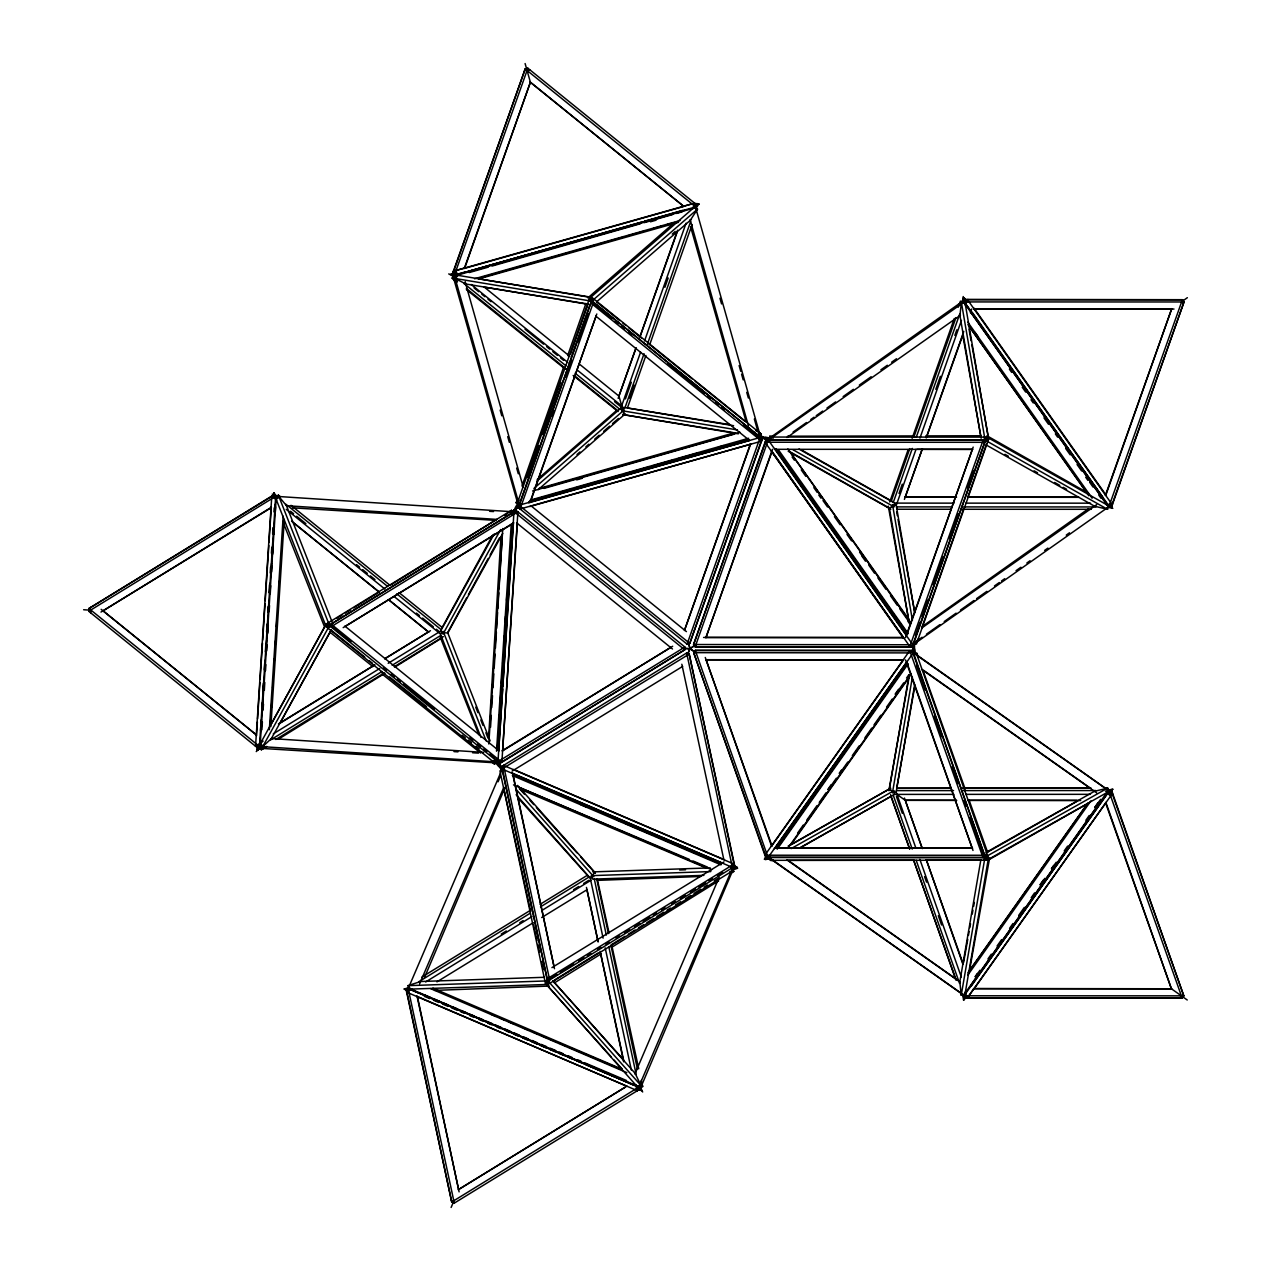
<?xml version="1.0" encoding="UTF-8"?>
<svg xmlns="http://www.w3.org/2000/svg" width="1271" height="1271" viewBox="0 0 1271 1271"><rect width="100%" height="100%" fill="white"/><g stroke="black" fill="none" stroke-linecap="round" stroke-linejoin="round"><path stroke-width="1.5" d="M1183.206 304.23L1183.206 300.846M1182.983 993.572L1182.983 996.972L1187.241 999.991M260.539 730.539L261.016 722.659M261.858 708.868L262.223 702.958M262.954 691.138L263.431 683.258M264.289 669.467L264.638 663.557M265.369 651.737L265.734 645.827M266.576 632.037L267.069 624.156M267.784 612.336L268.149 606.426M268.991 592.636L269.484 584.755M270.215 572.935L270.564 567.025M271.422 553.235L271.787 547.324M272.63 533.534L272.995 527.624M273.964 511.863L274.202 507.923M260.92 745.584L260.746 748.349L259.443 748.269L496.548 762.902L496.707 760.137L497.279 761.567L494.498 764.173L491.416 761.71M261.89 729.808L262.382 721.912M263.097 710.076L263.462 704.15M264.32 690.344L264.797 682.448M265.528 670.611L265.893 664.685M266.735 650.879L267.101 644.953M267.831 633.117L268.308 625.221M269.166 611.415L269.516 605.489M270.246 593.652L270.739 585.756M271.581 571.95L271.946 566.024M272.677 554.188L273.154 546.292M273.885 534.456L274.361 526.559M275.092 514.723L275.585 506.827M270.453 723.612L270.802 717.67M271.422 707.788L272.026 697.906M272.63 688.008L273.122 680.112M273.837 668.244L274.457 658.362M275.171 646.494L275.537 640.552M276.395 626.714L276.871 618.802M277.729 604.964L277.968 601.008M278.937 585.2L279.191 581.244M488.588 737.895L500.949 536.553M490.558 727.266L491.289 715.414M491.766 707.502L492.497 695.634M492.989 687.722L493.831 673.884M494.197 667.958L495.055 654.104M495.42 648.178L496.389 632.354M496.627 628.398L497.596 612.59M497.835 608.634L498.804 592.81M499.058 588.854L502.331 535.472M497.565 746.331L498.296 734.495M498.899 724.629L499.503 714.763M500.107 704.897L500.71 695.03M501.441 683.194L501.918 675.298M502.649 663.462L503.141 655.566M503.983 641.76L504.349 635.834M505.191 622.027L505.556 616.101M506.525 600.309L506.764 596.369M257.282 750.224L257.52 746.554L257.25 750.176L260.889 746.744L257.235 750.224M273.599 496.389L273.821 492.671M499.694 762.123L499.471 765.778L499.678 762.076M515.772 511.959L516.01 508.241L519.569 507.24M277.126 497.517L273.821 494.8L88.938 608.523L88.763 611.287L257.648 747.936L261 745.87M274.218 492.735L273.964 496.421L274.059 495.023L88.938 608.507L257.6 744.949L257.409 747.713L259.459 746.458L275.696 496.31L271.787 496.055L255.55 746.204L259.681 746.697L255.55 746.204M259.459 746.458L259.983 738.515M274.965 507.717L275.187 504.269M516.248 510.592L331.127 624.077L330.953 626.841L499.837 763.506L684.719 649.799L684.894 647.034L516.01 510.37L331.127 624.077L330.953 626.841L515.835 513.134L516.01 510.37M499.789 760.519L499.598 763.283L684.719 649.799L684.894 647.034L499.789 760.519L331.127 624.077M88.938 608.523L88.763 611.272L273.646 497.565L273.821 494.8M90.622 612.781L90.813 610.032M256.456 735.814L257.362 722.007M257.568 718.862L259.92 682.527M260.126 679.461L262.477 643.062M262.684 640.076L265.035 603.598M265.242 600.675L268.817 545.529M269.007 542.415L271.311 506.891M257.632 750.24L257.87 746.57M260.762 730.11L261.445 719.465M262.048 710.394L262.732 699.701M263.319 690.661L264.018 679.921M264.606 670.929L265.289 660.157M265.814 652.245L266.576 640.393M267.085 632.481L267.863 620.613M268.372 612.717L269.15 600.849M269.659 592.937L270.294 583.055M270.945 573.173L271.581 563.291M272.216 553.409L272.868 543.511M273.44 534.805L274.139 523.747M274.711 515.089L275.235 507.193M497.12 761.949L260.062 746.506L276.3 496.357L277.602 496.437M269.341 729.697L283.195 516.201M270.85 726.631L284.291 519.426M488.795 743.996L502.776 528.514M495.817 761.869L495.992 759.105L497.867 760.598L495.086 763.204L326.17 626.73L275.553 497.692L278.349 495.102L280.208 496.611L276.125 499.122M496.516 751.209L511.228 524.335M497.898 750.128L512.594 523.604M497.962 761.996L513.977 511.625L518.107 512.102M498.645 751.383L502.696 689.12M502.871 686.245L513.5 522.46M516.153 511.975L516.407 508.289L512.706 511.752L510.751 511.625L511.498 510.291L513.913 513.214M500.059 762.139L499.821 765.793L496.611 761.917M517.885 511.879L501.87 762.25L497.739 761.774M502.649 750.43L517.408 522.715M769.257 440.02L769.781 436.255L773.737 436.239M963.609 297.636L965.738 300.623L963.656 297.652L962.957 302.593L963.704 297.621M962.512 301.592L963.227 296.556M913.785 648.671L914.485 653.691L914.548 643.698M769.686 440.815L770.226 437.049L986.979 437.113L1108.105 505.54L1107.565 509.321L1094.553 506.192M894.117 506.891L894.657 503.109L798.982 449.06M959.955 315.573L961.369 302.276L965.102 303.038L988.568 439.385L916.407 644.079L912.673 643.333M984.58 437.113L984.04 440.878L987.774 441.641M1107.565 509.321L986.439 440.894L986.979 437.113M889.128 790.53L909.051 674.933M912.387 677.062L892.433 792.882L896.166 792.135L914.675 684.64M980.847 859.816L959.557 983.404L916.169 860.245M912.642 654.072L916.375 653.326L988.473 857.973L964.975 994.43L961.241 995.177L984.739 858.735L970.107 817.189M888.858 790.594L909.146 676.871M916.661 654.835L916.931 653.342L913.213 654.088M896.643 788.274L914.77 686.626M963.609 962.528L967.771 939.269M968.454 935.392L969.153 931.516M969.837 927.639L970.536 923.763M972.251 914.071L972.951 910.195M973.65 906.318L974.333 902.442M969.455 971.044L989.632 857.941M519.489 504.555L516.121 502.808L517.424 499.09M521.984 486.046L563.736 366.811M567.66 355.626L585.931 303.467M527.449 477.626L538.586 445.835M542.51 434.603L560.845 382.237M570.679 354.18L587.71 305.548M629.479 398.173L634.07 385.065M452.826 273.71L525.193 68.952L527.862 68.205L696.746 204.869L695.952 207.141L694.649 203.122L453.382 271.2L454.7 275.219L695.714 206.903L696.508 204.631M464.63 268.34L530.388 82.25L527.068 70.461L529.721 69.714M690.248 220.36L697.525 209.143L694.141 207.38L589.506 298.431L517.329 503.125L520.713 504.889M518.441 507.733L590.808 302.975L593.478 302.228L762.123 438.654L689.756 643.412L687.087 644.159L518.203 507.494L590.824 302.975L593.478 302.228L762.362 438.892L689.756 643.412L687.087 644.159L759.454 439.416L762.123 438.654M551.852 416.57L553.822 410.962M565.706 377.28L571.632 360.44M578.241 341.74L588.123 313.683M697.525 209.143L592.89 300.194L592.095 302.45L588.711 300.703L590.665 297.43L594.034 299.193L592.095 302.45L590.729 297.573M530.245 502.363L596.004 316.272M618.151 398.363L635.977 347.904M639.949 336.688L677.586 230.178M536.727 481.344L620.852 408.15L640.6 352.099M644.556 340.898L686.054 223.203M625.427 398.967L631.337 382.221M664.892 287.294L668.181 277.984M692.52 209.111L693.839 205.394L698.7 204.027L696.063 208.38M644.047 353.688L625.014 407.641L622.536 409.024L619.692 409.151L575.143 373.213M647.32 344.393L690.614 221.615M627.461 407.816L645.922 355.451M649.878 344.219L692.107 224.49M684.434 630.511L750.478 443.643M766.318 439.798L983.182 440.036L984.771 442.308L912.038 647.018L695.189 646.78L693.585 644.524L765.857 439.988L983.182 440.036L984.771 442.308L912.499 646.828L695.173 646.78L693.585 644.524L765.65 441.657M765.857 439.988L767.446 442.244L695.173 646.78L695.984 644.524M705.834 637.851L772.466 449.314M889.732 501.981L908.193 449.537M912.149 438.304L954.33 318.417M958.286 307.169L960.399 301.163L964.133 301.91M891.321 500.981L909.798 448.599M913.754 437.367L955.967 317.639M893.306 502.363L912.324 448.409M916.264 437.24L959.7 314.064L980.942 437.542M970.901 311.252L964.292 301.926L965.086 299.654L1182.411 299.718L1184.016 301.974L1111.744 506.509L1107.788 506.509M899.01 493.45L902.299 484.14M935.806 389.323L940.397 376.295M954.855 335.401L956.825 329.825M965.372 305.644L966.691 301.926L965.086 299.654M914.739 612.781L896.246 505.381L916.01 449.33M919.95 438.114L961.448 320.419M904.412 499.392L922.222 448.997M926.178 437.796L963.783 331.397M970.377 312.73L971.695 308.996M906.7 635.246L972.379 449.362L917.201 449.299M915.454 635.452L920.077 622.361M922.047 616.737L927.989 599.912M933.264 584.946L943.161 556.873M949.755 538.173L958.318 513.849M967.549 487.651L973.491 470.826M961.369 302.276L984.834 438.622L984.04 440.878L986.439 440.894M916.407 642.983L917.726 639.249M922.317 626.206L963.609 508.829M967.549 497.644L986.566 443.611M1105.929 494.927L1171.608 309.028L974.523 308.821M452.587 273.472L525.193 68.952L527.862 68.205L455.256 272.709L452.587 273.472L455.892 276.188M530.388 82.25L464.392 268.117L453.397 271.216L454.16 273.329M518.203 507.494L520.872 506.732L593.478 302.228M529.88 502.522L596.798 314.001M618.818 396.488L636.04 347.968M640.028 336.767L677.125 232.243M684.576 630.114L750.557 444.262M772.085 451.396L705.993 637.454L903.506 637.502M964.228 303.197L965.547 299.479L1182.411 299.718L1184 301.974L1111.283 506.7L1108.884 506.7L1102.307 497.358M922.412 448.758L905.222 497.136L956.57 497.152M926.384 437.589L963.402 333.399M905.46 637.677L973.173 447.106M912.038 647.018L910.449 644.762L983.182 440.036M1105.357 495.483L1171.751 308.646M1111.283 506.7L1109.678 504.444L1182.411 299.718M547.213 982.69L546.546 984.294L548.564 979.496M641.108 1086.673L640.6 1087.881L733.272 869.157L732.779 870.365M642.125 1084.274L642.649 1086.61L639.075 1087.944M498.057 781.792L500.377 776.295M424.514 977.526L504.905 787.798M731.905 869.507L732.43 868.315L638.868 1086.673L408.42 988.012L408.928 986.804M501.473 770.846L501.981 769.638L408.42 988.012M594.399 871.827L592.032 877.403L590.237 878.054L516.137 794.693M638.868 1086.673L639.377 1085.466M732.747 867.537L502.029 769.003L503.856 765.269M406.641 992.174L408.468 988.425L406.641 992.174L637.375 1090.693M451.126 1207.45L453.175 1202.652M637.089 1090.836L638.916 1087.086M732.461 867.68L734.288 863.93M406.927 992.031L407.705 990.22L404.305 988.759M419.589 983.913L503.872 787.226M634.896 1073.947L719.179 877.244M271.216 724.327L324.327 627.286M258.887 746.855L261.318 749.779L263.351 748.508M280.144 723.072L331.064 630.066M442.403 627.048L492.798 534.98M447.742 632.354L466.568 597.974M468.443 594.542L488.207 558.446M490.098 554.998L499.503 537.808M511.498 510.291L326.361 623.966L259.506 745.076L261.937 748.015L263.987 746.76L260.253 743.742L263.145 741.041M261.937 748.015L328.776 626.905L330.825 625.65L328.395 622.711M331.175 630.209L270.644 739.897L382.047 671.485M494.165 534.011L440.56 631.131L442.991 634.07L500.679 529.546M490.129 740.898L447.805 632.99L502.76 533.439M694.363 207.729L696.937 203.392M457.083 282.114L452.126 278.111L454.081 274.838M457.512 281.447L454.001 279.62L455.939 276.347L453.286 277.11L452.921 275.855M516.439 508.336L519.029 503.999L516.423 508.368L519.966 507.304M455.622 274.965L457.496 276.474L457.131 275.219L454.653 276.601L455.542 279.747L453.668 278.238L455.622 274.965L592.175 297.684L761.17 434.031L759.232 437.303M457.131 275.219L455.542 279.747M565.929 365.778L464.233 283.719L465.202 282.098L523.334 487.444M453.668 278.238L590.221 300.941L592.175 297.684M515.152 507.828L517.758 503.443M743.456 424.578L757.357 435.794L759.311 432.521L755.8 430.694M911.212 651.705L913.372 648.687L911.243 645.668M1110.409 792.262L1112.57 789.243L1107.613 790.197M765.46 855.431L693.68 652.659L695.269 650.402L912.594 650.45L984.596 855.272L982.991 857.528L765.682 857.48L693.68 652.659L695.285 650.402L912.149 650.641L984.596 855.272L982.991 857.528L768.097 857.29M764.888 855.208L909.75 650.641L913.388 652.706L768.081 857.48L765.317 855.018M771.449 846.359L903.347 660.11M765.682 857.48L767.271 855.224L695.269 650.402M774.659 848.615L906.541 662.382M776.168 848.393L907.144 663.001M779.059 845.215L798.41 817.809M800.682 814.584L853.063 740.405M855.335 737.18L874.686 709.774M876.958 706.549L905.429 666.242M777.216 849.139L908.193 663.748M827.786 789.482L831.202 784.636M839.194 773.324L841.481 770.099M895.118 694.173L898.533 689.327M906.525 678.031L908.813 674.79M797.584 833.125L803.288 825.054M806.704 820.208L816.967 805.671M819.255 802.43L826.086 792.739M828.374 789.513L836.366 778.202M839.781 773.356L847.773 762.044M852.333 755.594L859.18 745.886M864.884 737.816L871.715 728.124M874.003 724.899L880.851 715.192M886.554 707.121L892.258 699.05M895.674 694.204L903.665 682.892M787.766 848.377L911.005 673.932M790.657 845.199L909.289 677.173M967.739 972.951L1087.563 803.367M969.201 971.346L1087.833 803.336M967.66 975.334L1090.899 800.889M975.111 976.7L977.383 973.475M1040.028 884.807L1043.443 879.977M1051.419 868.681L1053.691 865.456M1094.696 807.435L1098.112 802.589M975.413 976.7L979.973 970.25M987.932 958.97L991.348 954.124M997.036 946.069L1001.596 939.619M1009.571 928.338L1012.987 923.493M1018.675 915.438L1024.362 907.367M1031.194 897.691L1034.61 892.862M1040.298 884.791L1044.857 878.34M1051.689 868.665L1056.249 862.215M1064.208 850.935L1067.624 846.105M1085.847 820.303L1089.263 815.458M1094.951 807.403L1100.638 799.332M770.385 858.815L769.336 858.052L963.64 995.177L1108.28 790.451L1107.216 789.688M970.79 985.518L1101.719 800.095M1109.376 791.023L964.069 995.781L964.88 998.053L1182.189 998.1L1183.794 995.844L1111.775 791.023L1107.835 791.023M971.362 985.931L1107.343 793.469L1109.742 793.469L1111.347 791.213L1183.794 995.844L1182.189 998.1L965.309 997.862C960.415 990.856 973.538 1003.597 964.514 995.59M964.88 998.053L966.468 995.781L965.166 992.063M967.279 998.053L1112.57 793.279L1110.981 792.151M973.888 989.14L1106.406 801.985M1179.79 998.1L1181.379 995.844L1171.385 988.759L1105.548 802.795M693.68 652.659L910.544 652.897L912.149 650.641M911.688 651.737L913.817 648.718M963.529 999.959L965.674 996.941L963.529 999.912L962.862 994.859M966.119 996.957L964.006 999.927L963.275 994.939M968.867 995.781L973.888 988.711M524.399 71.224L526.528 68.586L525.114 63.55M88.859 609.889L90.988 607.268M256.234 751.59L259.935 748.111M326.17 626.73L328.967 624.14L278.349 495.102M328.045 628.239L330.825 625.65M505.095 515.597L509.449 511.546L511.879 514.469L512.054 511.705L513.357 511.8L276.3 496.357M262.668 746.665L271.374 738.562L483.663 752.4M480.978 737.402L440.386 633.895L443.166 631.306M493.212 761.694L495.992 759.105M587.885 297.875L674.551 222.457M672.264 234.055L675.235 231.465M596.655 301.815L691.408 219.359M537.188 479.548L616.578 410.469M516.121 502.808L519.108 500.202M533.915 488.493L623.06 410.914L621.646 405.878L577.098 369.94M576.986 454.541L579.941 451.952M585.883 446.804L588.838 444.215M594.764 439.067L599.213 435.19M603.661 431.314L609.587 426.166M612.558 423.577L618.484 418.429M624.093 413.552L622.933 414.553L733.176 432.537M538.173 489.685L625.348 413.822M988.107 437.987L983.865 441.021M770.051 437.748L768.987 438.511L962.798 301.148L961.734 301.91M959.605 303.419L960.669 302.657M770.48 438.559L769.432 439.305L963.768 302.276L1108.36 507.05L1107.295 507.812M962.719 303.038L963.768 302.276M909.099 622.488L889.478 508.495L892.766 506.128L793.009 449.759M914.008 642.983L922.111 637.248M915.072 643.333L914.024 644.079L1108.36 507.05M889.414 508.321L890.828 507.32M793.04 432.076L806.513 422.528M810.819 419.478L814.06 417.19M816.22 415.665L822.687 411.073M826.976 408.023L831.838 404.591M832.378 404.194L835.619 401.906M843.15 396.568L853.397 389.307M859.307 385.113L871.175 376.709M880.882 369.829L887.349 365.254M891.638 362.203L896.5 358.756M922.126 626.619L1088.627 508.622M926.416 634.197L939.92 624.617M944.226 621.567L956.126 613.146M960.431 610.08L965.293 606.632M965.833 606.251L973.936 600.516M976.621 598.609L986.9 591.333M994.446 585.979L999.308 582.531M1001.469 581.006L1004.71 578.702M1016.053 570.663L1020.915 567.231M1026.841 563.021L1030.082 560.718M1044.651 550.391L1047.892 548.103M1066.258 535.075L1069.499 532.787M910.1 646.828L765.047 442.244L768.717 439.798M1109.329 506.509L964.292 301.926L967.946 299.479M1183.11 300.703L1187.368 297.684M909.639 647.018L913.309 644.572M1108.884 506.7L1112.538 504.253L1110.949 505.381M787.019 437.494L960.463 315.208M921.618 628.112L1096.682 504.682M554.283 980.195L598.053 953.012M611.526 944.639L624.998 936.282M628.351 934.185L635.087 930.007M638.455 927.909L643.507 924.78M646.875 922.682L653.612 918.504M656.98 916.407L663.716 912.228M667.084 910.131L670.453 908.05M675.489 904.904L680.541 901.775M685.593 898.645L690.646 895.499M694.014 893.418L700.75 889.223M704.118 887.142L707.486 885.045M714.223 880.867L717.591 878.769M554.363 982.928L601.31 953.774M611.383 947.531L718.703 880.867M730.444 873.574L733.796 871.493L732.255 868.014L730.73 868.077M337.037 618.278L342.074 615.164M345.426 613.083L350.478 609.969M353.831 607.888L379.028 592.286M390.785 585.01L494.912 520.554M261.318 749.779L266.735 746.427M278.556 739.102L384.938 673.265M395.059 666.989L442.34 637.724M100.981 612.066L271.406 507.256M343.17 627.636L513.595 522.81M278.905 723.914L374.675 665.003M384.763 658.807L428.454 631.941L388.592 599.69L428.772 632.195M502.617 750.843L670.643 647.495M731.413 867.172L732.922 870.651L547.976 984.437L409.437 989.14L407.912 985.661L420.622 981.514M421.797 977.129L529.975 910.576M540.111 904.332L587.44 875.226M530.388 913.102L419.096 981.562L544.56 977.288M540.477 906.89L589.22 876.911L592.032 877.403M425.674 981.943L532.025 916.518M542.145 910.29L591.094 880.183M407.912 985.661L546.451 980.942L548.5 979.687L550.009 983.166M550.184 978.638L556.952 974.492M560.32 972.41L573.856 964.085M578.925 960.971L583.993 957.841M587.377 955.776L590.761 953.695M597.513 949.532L600.897 947.451M605.965 944.337L609.349 942.256M616.117 938.093L619.485 936.012M624.554 932.898L629.638 929.768M634.706 926.654L639.774 923.54M643.158 921.459L649.91 917.297M653.294 915.215L656.678 913.134M661.746 910.02L665.13 907.939M671.898 903.776L675.266 901.695M680.35 898.581L685.419 895.467M690.487 892.337L695.555 889.223M698.939 887.142L705.691 882.98M709.075 880.898L712.459 878.817M717.527 875.703L722.595 872.589M271.263 507.685L103.03 610.827L256.52 735.019L101.156 609.302M345.219 626.381L513.452 523.239M278.428 723.898L374.738 664.86M384.875 658.648L430.488 630.67M273.281 733.86L379.727 668.482M388.179 663.303L438.876 632.18M257.6 744.949L260.952 742.884M392.151 665.289L440.942 635.325M275.823 739.484L384.112 672.979M394.264 666.751L443.341 636.628M502.045 750.843L672.677 646.24M501.521 766.667L686.658 652.976L689.2 654.072L734.511 866.425L731.953 865.329L547.118 978.877L501.521 766.667L504.063 767.748L549.66 979.957L734.797 866.282L689.2 654.072L686.658 652.976L731.953 865.329M504.063 767.748L689.2 654.072M512.038 771.163L682.686 666.369M638.582 1085.577L639.408 1089.438L454.287 1203.113L451.729 1202.032L406.132 989.823L409.786 987.615M406.132 989.823L408.674 990.919L412.042 988.838M501.251 934.074L506.303 930.976M519.76 922.698L523.128 920.633M573.618 889.636L578.67 886.523M583.723 883.424L588.759 880.326M436.922 981.863L533.232 922.73M541.684 917.535L587.313 889.525M551.932 967.612L724.009 861.913M458.243 1189.735L626.937 1086.117M625.173 1087.229L458.609 1189.513L417.428 996.528M407.705 990.22L406.418 989.68L451.729 1202.032L636.58 1088.484L639.122 1089.581L638.63 1087.229L408.182 988.568M791.992 844.246L890.463 788.322M770.75 860.372L773.149 860.372L770.75 860.372L770.226 856.606M800.809 847.566L891.305 796.17M987.186 852.364L1077.681 800.968M1107.74 788.163L1105.341 788.163L1107.74 788.163L1108.28 791.928M988.044 860.213L1086.498 804.289M788.099 846.121L890.733 788.274M791.198 848.583L892.687 791.372L889.382 789.021M798.887 848.329L894.562 794.391L953.917 794.375M986.105 852.396L1095.809 790.546L963.402 790.594M984.485 860.245L983.945 856.463L986.344 856.463L1107.486 788.195L1108.026 791.96L986.884 860.245L770.131 860.324L769.591 856.559M588.711 300.703L594.034 299.193M732.938 869.952L737.673 868.22M503.507 769.591L499.932 770.893L545.418 983.341L637.327 1086.721L640.902 1085.418L635.15 1073.36M408.865 987.424L404.13 989.188L407.53 990.554M544.925 980.99L548.5 979.687L548.993 982.038L640.902 1085.418M545.418 983.341L548.993 982.038M732.223 868.792L736.958 867.06L733.574 865.615M468.109 271.517L640.838 222.266M644.635 221.17L682.591 210.351M469.253 272.55L488.271 267.132M492.068 266.052L640.362 223.76M644.159 222.679L672.677 214.545M676.474 213.464L682.177 211.828M477.944 278.556L569.376 252.484M573.189 251.404L596.051 244.874M599.864 243.794L622.726 237.264M626.539 236.184L636.056 233.467M639.869 232.386L645.589 230.75M653.199 228.573L662.731 225.857M666.544 224.776L672.264 223.14M538.936 488.493L734.813 432.633M543.893 488.445L734.4 434.11M530.15 500.838L545.37 496.5M549.167 495.42L571.982 488.922M575.779 487.826L598.593 481.328M602.406 480.247L621.408 474.814M625.221 473.733L648.019 467.235M651.832 466.139L674.647 459.641M678.444 458.561L697.461 453.143M718.369 447.17L724.073 445.549M683.655 206.236L694.649 203.138L695.952 207.141M695.189 204.996L698.732 203.996M518.838 503.38L519.204 504.635L454.478 275.966L695.65 207.634L696.015 208.889M650.434 221.805L656.122 220.185M474.544 278.762L680.033 220.55M478.706 278.953L678.492 222.33M532.565 491.003L739.96 432.235M576.684 479.866L582.388 478.246M530.229 500.139L748.635 438.257M756.229 436.112L760.026 435.032L760.376 436.287L695.65 207.634M528.688 501.934L748.984 439.528M463.915 268.546L683.877 206.458L530.055 81.98L682.67 205.473M453.954 273.217L450.427 274.234L454.859 276.601M466.822 271.787L685.705 210.017M520.316 509.242L519.013 505.223L760.503 437.383M528.752 502.792L749.112 440.608M520.061 509.004L761.567 441.164L760.265 437.145M529.816 506.557L751.32 444.04M458.783 273.758L465.456 271.883M695.571 205.076L699.098 204.091M761.186 439.099L764.713 438.114L760.233 435.794L757.357 435.794M1094.474 791.309L1107.486 788.195M764.808 859.371L769.749 858.354M983.945 856.463L987.678 855.717L985.486 854.144M984.739 858.735L988.473 857.973M965.293 994.446L961.559 995.193L960.765 992.937L961.829 993.684M1108.042 790.292L1113.015 789.291M679.667 870L685.562 869.777M729.84 871.652L733.796 871.493M597.624 880.374L700.814 876.466M434.523 990.411L549.326 986.058M592.874 871.89L710.235 867.886M710.839 871.572L591.269 875.655L592.794 879.135L703.896 875.354M787.559 436.207L913.881 435.921M925.733 435.889L981.005 435.762M966.691 301.926L1184 301.974M973.681 308.996L1174.007 309.044M767.446 442.244L984.771 442.308M774.436 449.314L972.792 449.362M968.423 497.152L1077.061 497.168M894.657 503.109L953.997 503.141M965.865 503.141L1090.502 503.173M896.5 506.891L951.661 506.907M963.482 506.907L1095.888 506.954L986.201 444.977M897.167 509.242L950.644 509.258M962.544 509.274L1091.296 509.306M903.57 659.776L706.072 659.728L771.91 845.708M897.088 788.274L950.565 788.242M1091.217 788.195L962.465 788.242L1089.454 788.163M896.833 788.322L950.454 788.274M896.42 790.626L953.552 790.61M965.785 794.359L1090.423 794.327M896.691 794.232L905.254 800.301L956.618 800.317M968.47 800.317L1077.093 800.349M774.277 848.154L972.617 848.202M767.271 855.224L984.596 855.272M789.037 860.356L914.151 860.26M926.066 860.26L981.657 860.213M973.475 988.711L1171.814 988.759L973.888 988.536M966.468 995.781L1183.778 995.844M904.793 497.136L956.253 497.199M968.137 497.199L1078.968 497.326M1105.738 504.428L1109.678 504.444M703.578 637.454L903.49 637.677M693.585 644.524L910.449 644.762M705.643 659.728L903.57 659.951M1105.42 791.198L1111.347 791.213M905.254 800.301L956.507 800.365M968.327 800.38L1080.668 800.508M775.103 847.964L972.204 848.186L906.763 662.048M327.568 625.443L325.837 625.348L331.032 625.65M495.229 762.838L496.548 762.902M489.589 511.323L493.529 511.562M292.235 507.812L495.992 520.395M454.001 751.606L457.957 751.86M472.558 752.75L478.468 753.115M447.805 632.99L443.722 632.736L486.126 740.85M260.062 746.506L261.381 746.585M496.818 519.394L286.483 505.699L278.905 496.516M83.632 609.746L88.843 610.08M479.421 278.985L590.538 297.112M452.126 278.111L454.001 279.62M485.506 287.31L588.219 304.071M628.112 408.055L729.745 424.641M464.233 283.719L587.901 304.293M733.605 425.706L623.505 407.387L621.551 410.66L737.466 429.948M759.311 432.521L761.17 434.031M622.679 414.584L738.356 433.824M1109.011 506.509L1112.3 507.161M984.834 438.622L988.568 439.385M764.729 437.002L769.733 438.018M1107.661 507.288L1112.665 508.321M896.246 505.381L892.512 504.619L912.435 620.359M769.845 439.003L764.904 438.002L767.001 441.005M580.593 804.527L586.042 806.831M616.943 819.906L620.582 821.447M626.031 823.751L651.483 834.523M655.121 836.064L660.57 838.383M664.209 839.909L720.562 863.772M519.966 787.718L689.343 859.418M692.981 860.96L707.55 867.124M519.458 788.926L707.041 868.331M490.622 1014.115L496.087 1016.435M499.741 1017.976L505.191 1020.279M508.845 1021.82L514.31 1024.14M523.414 1027.985L528.879 1030.304M532.517 1031.845L537.983 1034.165M541.621 1035.706L547.086 1038.01M550.724 1039.551L556.19 1041.87M559.828 1043.412L565.293 1045.715M568.947 1047.256L621.757 1069.626M424.816 995.114L430.265 997.417M433.904 998.958L439.353 1001.278M442.991 1002.803L448.441 1005.123M452.079 1006.664L457.528 1008.967M461.166 1010.509L466.616 1012.812M470.254 1014.353L473.892 1015.894M479.342 1018.198L482.98 1019.739M486.602 1021.28L492.068 1023.584M495.706 1025.125L501.155 1027.429M504.794 1028.97L510.243 1031.274M513.881 1032.815L519.331 1035.118M522.969 1036.659L528.418 1038.979M532.056 1040.504L537.506 1042.824M541.144 1044.365L546.594 1046.668M550.232 1048.21L555.681 1050.513M559.319 1052.054L562.958 1053.595M568.407 1055.899L572.045 1057.44M577.495 1059.744L581.133 1061.285M584.771 1062.826L626.571 1080.525M424.307 996.321L429.757 998.625M433.395 1000.166L438.845 1002.485M442.483 1004.011L447.932 1006.33M451.57 1007.871L457.02 1010.175M460.658 1011.716L464.296 1013.257M469.746 1015.561L473.384 1017.102M478.833 1019.406L482.472 1020.947M487.921 1023.25L491.559 1024.791M497.009 1027.095L500.647 1028.636M506.096 1030.94L509.735 1032.481M513.373 1034.022L518.822 1036.326M522.46 1037.867L527.91 1040.186M531.548 1041.712L536.998 1044.031M540.636 1045.572L546.085 1047.876M549.723 1049.417L555.173 1051.721M558.811 1053.262L564.26 1055.565M567.899 1057.107L573.348 1059.41M576.986 1060.951L580.625 1062.492M586.074 1064.796L626.063 1081.732M499.551 765.968L502.903 767.398M547.118 978.877L549.66 979.957L547.118 978.877L501.807 766.524M410.724 989.664L418.699 993.064M636.072 1086.149L638.63 1087.229M451.729 1202.032L454.287 1203.113L408.674 990.919M513.627 769.463L724.502 859.752M503.57 765.412L734.003 864.073M503.078 767.064L499.694 765.603L501.727 770.242M512.086 773.054L721.864 862.866M512.864 774.309L721.531 863.645M512.356 775.517L721.022 864.852M513.484 784.874L711.649 869.714M432.839 988.155L621.9 1069.118M430.504 988.584L626.841 1072.645M418.286 992.635L628.398 1082.606M628.128 1082.733L634.483 1085.466M638.201 1088.77L641.569 1090.216M416.697 996.21L626.476 1086.038M448.727 273.916L453.239 276.252M589.506 298.431L592.89 300.194M620.852 408.15L624.22 409.898M788.195 451.269L890.812 509.242M986.932 435.762L1088.596 493.37M1004.948 454.303L1008.38 456.257M1034.07 470.81L1037.501 472.748M1054.628 482.456L1059.76 485.379M1063.192 487.317L1066.623 489.256M802.176 450.347L892.02 501.251M769.781 436.255L773.229 438.209M789.402 451.427L889.891 508.384M915.613 654.088L914.532 653.342L1108.55 790.419L1107.47 789.656M771.02 858.862L769.956 858.116L963.958 995.193L962.894 994.446M694.347 651.721L690.105 648.734L684.815 648.417L689.978 648.766L688.596 643.73M987.805 858.576L989.219 859.577M1105.341 788.163L1108.01 790.038M1108.28 790.451L913.976 653.326L915.025 654.072M923.747 670.437L1090.423 788.211M921.57 669.293L1096.603 792.818M890.717 790.212L889.128 789.084M983.786 856.4L988.06 859.418M788.084 860.324L956.364 979.226M786.924 859.879L960.336 982.261M1108.947 791.213L1112.141 793.469L1110.536 795.725L1107.343 793.469M909.75 650.641L912.943 652.897M987.774 858.322L989.362 859.45M694.379 651.673L690.137 648.687L688.66 643.714M986.614 858.354L988.028 859.355M962.576 994.43L963.64 995.177M987.789 858.624L989.203 859.641M330.746 629.796L364.761 657.075M369.384 660.793L372.482 663.271M389.498 676.919L426.595 706.676M462.151 735.194L465.25 737.673M468.332 740.151L471.43 742.629M476.069 746.347L479.167 748.826M329.729 632.021L372.848 666.608M382.078 674.011L480.645 753.052M596.703 302.069L619.787 320.642M622.869 323.104L625.952 325.583M629.018 328.061L641.331 337.975M649.036 344.155L692.123 378.822M695.205 381.3L744.456 420.923M590.221 300.941L612.161 318.656M615.259 321.15L618.341 323.644M621.44 326.139L624.522 328.617M629.161 332.367L632.243 334.861M667.768 363.522L704.849 393.422M707.931 395.916L711.013 398.411M715.652 402.144L718.75 404.639M721.833 407.133L724.915 409.627M471.112 284.45L567.883 362.505M466.346 288.469L566.755 369.464M574.476 375.692L617.722 410.581M466.378 289.581L565.404 369.241M573.142 375.453L618.008 411.55M525.193 68.952L693.839 205.394M590.808 302.975L759.454 439.416M595.686 316.002L749.588 440.529M483.87 286.785L569.901 356.42M579.036 363.792L618.945 396.107M455.256 272.709L457.115 274.218L456.051 270.453M474.099 287.961L478.722 291.71M481.82 294.205L484.902 296.715M487.985 299.209L491.067 301.704M525.034 329.189L543.559 344.171M546.641 346.665L549.723 349.175M552.821 351.67L557.445 355.419M560.527 357.914L563.625 360.408M614.56 401.636L620.725 406.625M530.754 505.636L686.435 631.623M520.872 506.732L689.756 643.412M515.835 513.134L684.719 649.799M516.82 523.032L672.502 649.004M291.011 505.334L389.816 585.153M399.078 592.636L442.292 627.556M387.576 586.392L285.927 504.269L332.494 622.965M396.774 593.827L441.307 629.796M273.646 497.565L276.713 500.059M290.535 511.228L293.601 513.722M296.667 516.201L305.882 523.652M356.547 564.658L359.629 567.136M362.696 569.63L367.303 573.348M370.369 575.842L374.977 579.56M416.427 613.115L419.494 615.593M422.576 618.087L433.316 626.778M436.382 629.256L439.464 631.751M286.229 509.353L384.891 589.061M394.137 596.528L440.386 633.895M293.569 522.81L379.394 592.254M291.583 521.189L379.441 592.286M344.886 626.11L498.804 750.637M328.967 624.14L350.891 641.855M383.318 668.053L386.4 670.548M391.023 674.281L394.121 676.776M397.203 679.27L400.286 681.764M403.384 684.259L434.253 709.202M469.762 737.895L472.844 740.389M477.483 744.139L480.565 746.633M483.647 749.127L486.729 751.622M489.828 754.116L494.451 757.85M519.378 788.576L524.605 794.407M529.832 800.237L533.756 804.622M536.378 807.546L576.923 852.777M580.847 857.147L595.241 873.209M518.409 798.331L588.457 876.497M552.949 981.021L623.727 1059.966M546.784 984.977L611.383 1057.059M614.02 1059.998L621.932 1068.816M517.551 785.383L595.416 872.97M515.804 788.989L593.811 876.736M552.917 980.878L636.167 1074.503L608.793 946.657M272.28 494.054L274.441 496.627M495.642 762.838L498.915 766.763M273.758 492.671L276.983 496.611M326.361 623.966L328.776 626.905M970.79 312.428L1102.116 497.581M1022.249 387.242L1025.681 392.072M1043.952 417.841L1048.511 424.276M1055.375 433.935L1057.647 437.16M1065.638 448.425L1070.214 454.859M1077.061 464.519L1081.637 470.969M1089.628 482.233L1093.044 487.063M1098.764 495.118L1101.051 498.327M974.873 332.287L978.32 337.133M969.233 326.599L1088.23 494.355M789.736 451.396L908.717 619.152M792.103 456.988L794.391 460.213M801.254 469.889L805.83 476.355M813.837 487.635L817.269 492.481M822.988 500.552L827.564 507.002M834.427 516.677L840.147 524.748M847.01 534.424L851.586 540.874M859.593 552.17L863.025 557M868.744 565.071L874.464 573.142M877.896 577.971L885.919 589.267M890.494 595.718L897.358 605.393M899.646 608.618L907.653 619.914M776.978 449.791L856.908 562.481M859.196 565.706L891.178 610.779M893.449 614.004L907.16 633.323M911.704 645.7L913.849 648.718M974.063 308.17L1106.39 495.563M967.485 299.67L1112.077 504.444M1110.489 505.35L1112.586 508.321M972.045 312.078L1102.735 497.183M1009.396 369.146L1011.668 372.371M1031.019 399.777L1033.307 403.002M1085.672 477.181L1087.944 480.406M967.787 322.135L1092.123 498.232M967.882 324.502L1088.786 495.754M787.861 448.997L911.053 623.473M818.746 494.991L821.018 498.216M862.088 556.38L865.503 561.226M907.716 620.995L909.988 624.22M778.456 449.839L908.241 633.657M776.263 448.981L907.192 634.404M774.833 448.488L906.477 634.896M768.256 439.988L912.848 644.762M772.355 451.729L903.268 637.152M771.211 450.935L903.522 638.328M964.133 297.668L966.246 300.687M451.237 1199.681L453 1202.573M640.616 1087.372L642.665 1092.011M639.392 1085.974L641.426 1090.582L639.361 1085.974M546.451 980.942L547.976 984.437M475.735 707.169L477.912 712.634M480.803 719.942L482.964 725.423M485.872 732.731L488.032 738.213M493.053 760.487L494.498 764.173M440.116 636.866L478.849 734.717M276.84 496.802L277.412 498.232M282.813 521.507L324.375 626.476M1109.742 793.469L1182.189 998.1M916.931 653.342L918.266 657.059M922.889 670.071L965.182 789.116M969.153 800.285L987.646 852.364M910.544 652.897L982.991 857.528M905.556 659.967L972.998 850.458M905.778 801.779L922.317 848.472M963.307 964.26L926.289 859.673L962.941 964.419M890.987 796.583L909.591 848.949M913.579 860.165L956.11 979.846M916.725 665.686L925.304 690.01M934.519 716.193L941.779 736.767M952.313 766.699L958.255 783.524M964.181 800.365L966.151 805.973M896.166 792.135L915.914 848.17M919.854 859.371L961.321 977.049M893.227 795.153L912.228 849.092M890.59 794.661L909.702 848.901M913.658 860.133L955.824 979.83M961.241 995.177L959.827 981.895M1105.961 802.605L1171.401 988.759M904.459 798.045L922.206 848.52M896.436 796.552L902.315 813.313M924.573 876.625L926.543 882.201M938.316 915.724L941.589 925.034M705.262 657.472L771.64 846.279M517.631 503.062L517.996 504.317L453.286 277.11M590.713 297.636L591.206 299.321L590.665 297.43M623.886 413.059L624.395 414.791M589.696 298.526L589.22 296.858L589.744 298.494M719.942 298.224L721.563 303.928M739.118 365.571L740.755 371.307M741.581 374.182L743.201 379.886M746.728 392.31L748.365 398.03M754.339 419.033L757.262 429.264M690.582 226.778L746.156 421.908M623.06 410.914L624.188 414.839L623.648 412.948M500.17 410.12L501.791 415.808M507.717 436.652L509.337 442.324M516.662 468.062L518.298 473.781M454.478 275.966L454.827 277.221M690.089 219.756L748.397 425.721M759.677 433.776L760.201 435.667M618.945 396.091L621.805 406.196M465.202 282.098L465.742 283.973L455.177 278.476L454.653 276.601M597.195 878.626L609.063 932.946M611.605 944.591L638.741 1068.752M641.283 1080.398L642.649 1086.61M504.19 790.069L530.754 911.641M533.709 925.161L537.077 940.588M537.919 944.448L539.603 952.17M541.716 961.813L543.4 969.535M681.828 664.24L723.787 859.434M596.75 879.198L608.396 933.565M610.89 945.211L637.486 1069.483M594.32 879.087L606.299 935.075M635.754 1084.624L636.58 1088.484M590.237 878.054L603.105 938.157M605.187 947.848L631.337 1069.991M586.455 887.396L598.021 941.652M600.103 951.343L623.664 1061.825M586.964 889.732L598.148 941.811M600.627 953.377L623.426 1059.458M512.801 773.372L553.981 966.357M512.451 773.102L554.474 968.709M417.063 996.257L459.101 1191.864M969.01 329.125L971.108 340.803M971.807 344.679L988.536 438.018M962.83 335.703L981.196 438.145M896.659 511.8L897.342 515.661M898.041 519.537L914.675 612.304M888.286 506.128L908.606 619.501M986.344 856.463L986.884 860.245M894.037 790.626L894.562 794.391M914.548 648.846L915.247 653.834M914.548 642.602L913.849 647.59L914.548 642.618M689.978 648.718L687.929 653.516L689.978 648.766M766.477 856.368L764.348 859.387L766.477 856.352M514.914 509.21L511.244 512.658L514.962 509.178M694.379 645.652L690.105 648.671L694.379 645.652M764.348 438.018L760.805 439.019L764.332 438.05M770.48 858.497L765.555 859.498L770.48 858.497M736.83 867.378L733.446 865.948L736.767 867.394M641.442 1090.534L638.058 1089.104L641.394 1090.55M763.347 437.24L758.866 434.936L763.394 437.272M766.508 440.958L764.379 437.955L766.556 440.973M501.505 770.512L500.139 767.43L501.489 770.48"/></g></svg>
